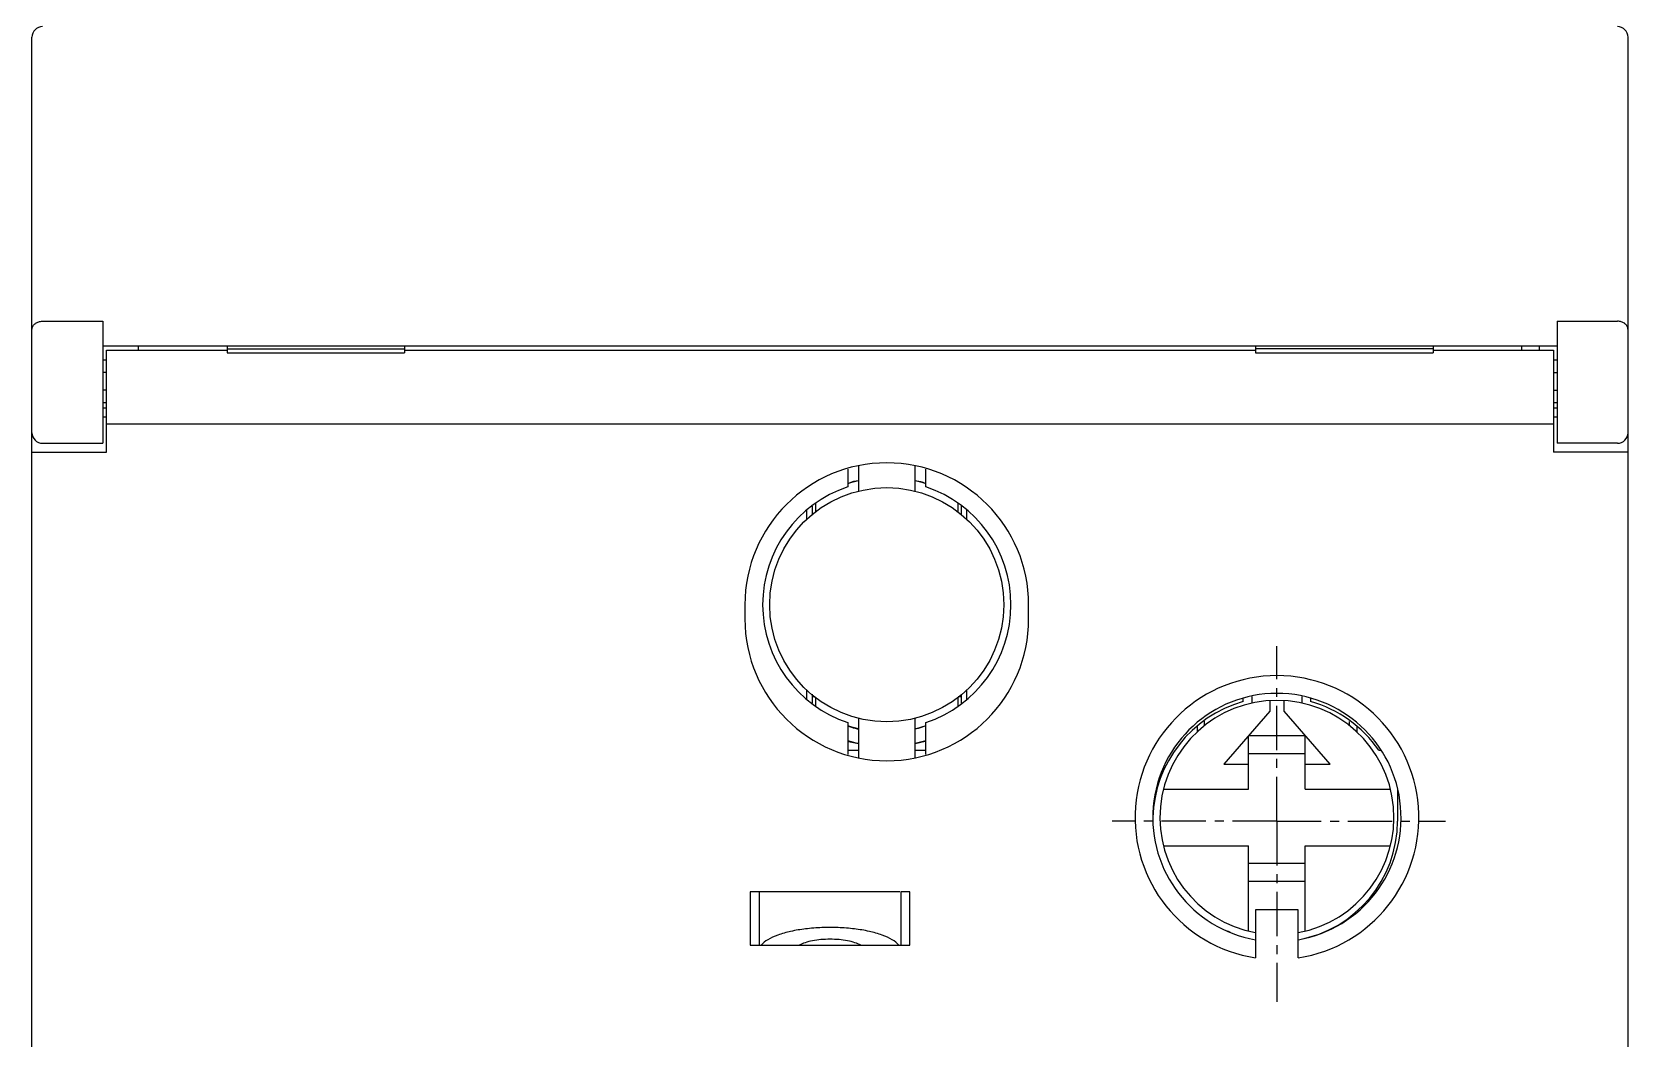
# Model space of a CAD drawing. Header units: inches. Extents: x 187 to 137830, y 99 to 66837.
# Drawn here: x 3537.83 to 3582.83, y 27158.6 to 27186.97 of the extents above; entities that cross this region are included whole.
import ezdxf

# ---------------------------------------------------------------- set-up
doc = ezdxf.new("R2010")
doc.units = ezdxf.units.IN
doc.header["$MEASUREMENT"] = 0
doc.linetypes.add('CENTER', pattern=[2, 1.25, -0.25, 0.25, -0.25])
doc.layers.add('DEFAULT_1', color=7, linetype='CENTER')

msp = doc.modelspace()

# ---------------------------------------------------------------- linework, layer by layer
at = {"color": 7, "linetype": 'Continuous'}
for p, q in [((3537.832, 27158.02), (3537.832, 27186.82)), ((3582.832, 27158.02), (3582.832, 27186.82)), ((3538.132, 27178.811), (3539.832, 27178.811)), ((3539.832, 27178.811), (3539.832, 27175.37)), ((3580.832, 27178.811), (3582.532, 27178.811)), ((3580.832, 27178.811), (3580.832, 27175.37)), ((3539.832, 27178.12), (3580.832, 27178.12)), ((3539.932, 27175.12), (3539.932, 27178.001)), ((3539.932, 27178.001), (3543.332, 27178.001)), ((3540.832, 27178.001), (3540.832, 27178.12)), ((3543.332, 27178.12), (3543.332, 27177.926)), ((3543.332, 27178.036), (3548.332, 27178.036)), ((3543.332, 27177.926), (3548.332, 27177.926)), ((3548.332, 27178.12), (3548.332, 27177.926)), ((3548.332, 27178.001), (3572.332, 27178.001)), ((3572.332, 27178.12), (3572.332, 27177.926)), ((3577.332, 27178.036), (3572.332, 27178.036)), ((3572.332, 27177.926), (3577.332, 27177.926)), ((3577.332, 27178.12), (3577.332, 27177.926)), ((3577.332, 27178.001), (3580.732, 27178.001)), ((3579.832, 27178.001), (3579.832, 27178.12)), ((3580.332, 27178.001), (3580.332, 27178.12)), ((3580.732, 27178.001), (3580.732, 27175.12)), ((3539.832, 27177.72), (3539.932, 27177.72)), ((3539.932, 27177.37), (3539.832, 27177.37)), ((3580.732, 27177.72), (3580.832, 27177.72)), ((3580.732, 27177.37), (3580.832, 27177.37)), ((3539.932, 27176.87), (3539.832, 27176.87)), ((3580.732, 27176.87), (3580.832, 27176.87)), ((3539.832, 27176.52), (3539.932, 27176.52)), ((3580.732, 27176.52), (3580.832, 27176.52)), ((3539.832, 27176.37), (3539.932, 27176.37)), ((3539.832, 27176.12), (3539.932, 27176.12)), ((3580.732, 27176.37), (3580.832, 27176.37)), ((3580.732, 27176.12), (3580.832, 27176.12)), ((3539.932, 27175.92), (3580.732, 27175.92)), ((3537.832, 27175.12), (3539.932, 27175.12)), ((3538.132, 27175.37), (3539.832, 27175.37)), ((3582.832, 27175.12), (3580.732, 27175.12)), ((3582.532, 27175.37), (3580.832, 27175.37)), ((3560.832, 27174.646), (3560.832, 27174.142)), ((3561.132, 27174.737), (3561.132, 27174.021)), ((3562.732, 27174.021), (3562.732, 27174.737)), ((3563.032, 27174.142), (3563.032, 27174.646)), ((3562.732, 27174.323), (3562.865, 27174.297)), ((3562.732, 27174.322), (3562.884, 27174.29)), ((3562.732, 27174.321), (3563.032, 27174.245)), ((3562.735, 27174.32), (3562.895, 27174.287)), ((3562.864, 27174.297), (3563.032, 27174.24)), ((3562.913, 27174.283), (3562.921, 27174.281)), ((3562.921, 27174.281), (3563.008, 27174.249)), ((3562.929, 27174.277), (3563.032, 27174.241)), ((3562.98, 27174.258), (3563.032, 27174.24)), ((3559.682, 27173.231), (3559.682, 27173.487)), ((3559.832, 27173.597), (3559.832, 27173.345)), ((3559.932, 27173.427), (3559.932, 27173.67)), ((3563.932, 27173.67), (3563.932, 27173.43)), ((3564.032, 27173.597), (3564.032, 27173.345)), ((3564.182, 27173.487), (3564.182, 27173.231)), ((3557.932, 27170.82), (3557.932, 27170.42)), ((3565.932, 27170.42), (3565.932, 27170.82)), ((3559.682, 27168.153), (3559.682, 27168.408)), ((3564.182, 27168.408), (3564.182, 27168.153)), ((3559.832, 27168.295), (3559.832, 27168.043)), ((3559.918, 27168.22), (3559.832, 27168.22)), ((3559.932, 27167.97), (3559.932, 27168.209)), ((3563.932, 27168.209), (3563.932, 27167.97)), ((3564.032, 27168.22), (3563.945, 27168.22)), ((3564.032, 27168.295), (3564.032, 27168.043)), ((3571.982, 27168.088), (3571.982, 27168.177)), ((3572.232, 27168.045), (3572.232, 27168.23)), ((3572.732, 27168.114), (3572.732, 27167.82)), ((3573.132, 27167.82), (3573.132, 27168.114)), ((3573.632, 27168.23), (3573.632, 27168.045)), ((3573.882, 27168.177), (3573.882, 27168.088)), ((3560.832, 27167.497), (3560.832, 27166.594)), ((3561.132, 27167.618), (3561.132, 27166.503)), ((3562.732, 27166.503), (3562.732, 27167.618)), ((3563.032, 27167.401), (3562.732, 27167.313)), ((3563.032, 27166.594), (3563.032, 27167.497)), ((3570.882, 27167.534), (3570.882, 27167.4)), ((3572.732, 27167.82), (3571.432, 27166.32)), ((3574.432, 27166.32), (3573.132, 27167.82)), ((3574.982, 27167.4), (3574.982, 27167.529)), ((3561.132, 27167.317), (3560.832, 27167.398)), ((3560.832, 27166.984), (3561.132, 27166.905)), ((3561.064, 27166.915), (3560.832, 27166.983)), ((3561.056, 27166.917), (3560.832, 27166.983)), ((3561.132, 27166.901), (3560.832, 27166.982)), ((3560.832, 27166.979), (3561.132, 27166.91)), ((3560.832, 27166.976), (3560.856, 27166.967)), ((3560.856, 27166.967), (3561.132, 27166.911)), ((3563.032, 27166.981), (3562.732, 27166.904)), ((3570.682, 27167.397), (3570.682, 27167.223)), ((3573.732, 27167.12), (3572.132, 27167.12)), ((3572.132, 27165.62), (3572.132, 27167.12)), ((3573.732, 27165.62), (3573.732, 27167.12)), ((3575.182, 27167.386), (3575.182, 27167.223)), ((3560.832, 27166.72), (3561.132, 27166.72)), ((3561.095, 27166.911), (3561.056, 27166.917)), ((3561.132, 27166.905), (3561.064, 27166.915)), ((3562.732, 27166.72), (3563.032, 27166.72)), ((3572.132, 27166.62), (3573.732, 27166.62)), ((3575.804, 27166.72), (3575.854, 27166.72)), ((3571.432, 27166.32), (3572.132, 27166.32)), ((3573.732, 27166.32), (3574.432, 27166.32)), ((3569.73, 27165.62), (3572.132, 27165.62)), ((3573.732, 27165.62), (3576.133, 27165.62)), ((3576.332, 27165.62), (3576.332, 27164.72)), ((3569.73, 27164.02), (3572.132, 27164.02)), ((3572.132, 27161.618), (3572.132, 27164.02)), ((3573.732, 27164.02), (3576.133, 27164.02)), ((3573.732, 27161.618), (3573.732, 27164.02)), ((3573.732, 27163.52), (3572.132, 27163.52)), ((3573.732, 27163.02), (3572.132, 27163.02)), ((3562.299, 27162.72), (3558.082, 27162.72)), ((3558.082, 27162.72), (3558.082, 27161.22)), ((3558.332, 27162.72), (3558.332, 27161.22)), ((3562.582, 27162.72), (3562.332, 27162.72)), ((3562.332, 27162.72), (3562.332, 27161.22)), ((3562.582, 27161.22), (3562.582, 27162.72)), ((3573.532, 27162.22), (3572.332, 27162.22)), ((3572.332, 27162.22), (3572.332, 27160.865)), ((3573.532, 27160.865), (3573.532, 27162.22)), ((3558.082, 27161.22), (3562.582, 27161.22))]:
    msp.add_line(p, q, dxfattribs=at)
for points in [[(3560.832, 27174.24), (3561.036, 27174.307), (3561.132, 27174.325)], [(3560.832, 27174.24), (3561.007, 27174.299), (3561.132, 27174.324)], [(3560.832, 27174.24), (3561.017, 27174.302), (3561.132, 27174.324)], [(3560.832, 27174.239), (3560.978, 27174.291), (3561.132, 27174.322)], [(3560.832, 27174.247), (3560.837, 27174.249), (3561.132, 27174.32)], [(3562.732, 27174.323), (3562.884, 27174.292), (3562.893, 27174.288)], [(3562.732, 27174.32), (3562.953, 27174.272), (3563.032, 27174.242)], [(3561.132, 27167.311), (3561.112, 27167.314), (3560.832, 27167.402)], [(3561.132, 27167.312), (3561.107, 27167.315), (3560.832, 27167.402)], [(3563.032, 27167.4), (3562.815, 27167.33), (3562.732, 27167.315)], [(3561.132, 27167.316), (3560.998, 27167.343), (3560.832, 27167.4)], [(3561.132, 27167.317), (3560.979, 27167.348), (3560.832, 27167.399)], [(3561.132, 27167.317), (3560.959, 27167.354), (3560.832, 27167.399)], [(3563.032, 27167.4), (3562.846, 27167.338), (3562.732, 27167.316)], [(3562.732, 27166.911), (3563.016, 27166.97), (3563.032, 27166.975)]]:
    msp.add_lwpolyline(points, dxfattribs=at)
msp.add_circle((3561.932, 27170.82), 3.3, dxfattribs=at)
for centre, radius, start, end in [((3538.132, 27186.82), 0.3, 90, 180), ((3582.532, 27186.82), 0.3, 0, 90), ((3538.132, 27175.67), 0.3, 180, 270), ((3582.532, 27175.67), 0.3, 270, 0), ((3561.932, 27170.82), 4, 0, 180), ((3561.932, 27170.82), 3.5, 108.3177, 251.6823), ((3561.932, 27170.82), 3.5, 288.3177, 71.6823), ((3561.932, 27170.42), 4, 180, 0), ((3572.932, 27164.82), 4, 278.6269, 261.3731), ((3572.932, 27164.82), 3.5, 279.9192, 260.0808), ((3572.932, 27164.72), 3.5, 105.7493, 178.349), ((3572.932, 27164.82), 3.3, 280.4891, 259.5109), ((3572.932, 27164.72), 3.5, 34.8499, 74.2507), ((3572.932, 27164.72), 3.4, 280.2422, 0), ((3572.932, 27164.72), 3.4, 245.7504, 247.2539)]:
    msp.add_arc(centre, radius, start, end, dxfattribs=at)
for points, start_tangent, end_tangent in [([(3537.832, 27178.562), (3537.842, 27178.631), (3537.876, 27178.698), (3537.936, 27178.754), (3538.023, 27178.795), (3538.132, 27178.811)], (0, 1), (1, 0)), ([(3582.832, 27178.562), (3582.821, 27178.631), (3582.787, 27178.698), (3582.727, 27178.754), (3582.641, 27178.795), (3582.532, 27178.811)], (0, 1), (-1, 0)), ([(3562.268, 27161.22), (3562.087, 27161.372), (3561.804, 27161.504), (3561.441, 27161.608), (3561.019, 27161.679), (3560.565, 27161.715), (3560.099, 27161.715), (3559.644, 27161.679), (3559.222, 27161.608), (3558.859, 27161.504), (3558.576, 27161.372), (3558.395, 27161.22)], (-0.612372, 0.790569), (-0.612372, -0.790569)), ([(3561.198, 27161.22), (3561.035, 27161.29), (3560.826, 27161.343), (3560.586, 27161.376), (3560.332, 27161.387), (3560.077, 27161.376), (3559.838, 27161.343), (3559.628, 27161.29), (3559.466, 27161.22)], (-0.866025, 0.5), (-0.866025, -0.5))]:
    msp.add_spline(points, degree=3, dxfattribs=dict(at, start_tangent=start_tangent, end_tangent=end_tangent))
at = {"layer": 'DEFAULT_1', "color": 7, "linetype": 'CENTER'}
for q in [(3572.932, 27169.649), (3568.288, 27164.72), (3577.687, 27164.72), (3572.932, 27159.62)]:
    msp.add_line((3572.932, 27164.72), q, dxfattribs=at)

doc.saveas('drawing.dxf')
